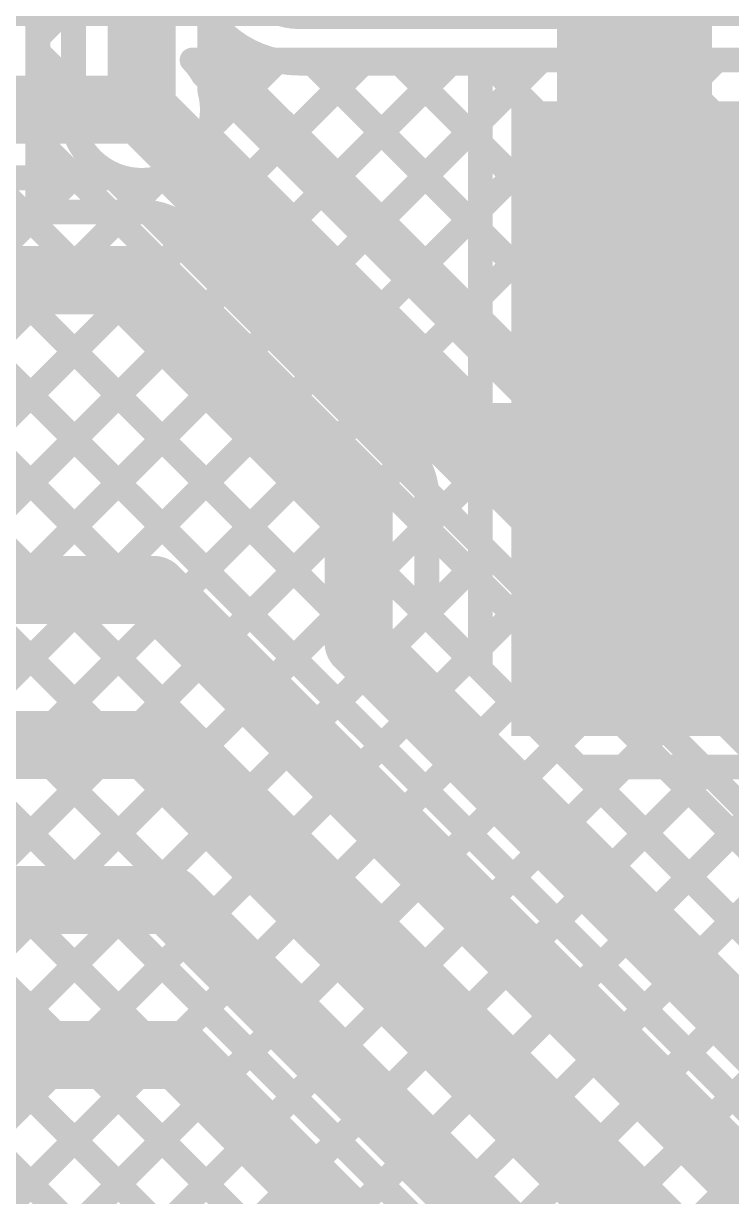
# Model space of a CAD drawing. Header units: millimetres. Extents: x -0.57 to 2.98, y -0.65 to 2.86.
# Drawn here: x 0.8949 to 1.1233, y 2.0173 to 2.3958 of the extents above; entities that cross this region are included whole.
import ezdxf

# ---------------------------------------------------------------- set-up
doc = ezdxf.new("R2010")
doc.units = ezdxf.units.MM
doc.header["$MEASUREMENT"] = 0
for name, color, linetype in [('BottomLayer', 5, 'Continuous'), ('BottomSolder', 6, 'Continuous'), ('Mechanical2', 216, 'Continuous'), ('TopLayer', 1, 'Continuous'), ('TopPaste', 8, 'Continuous'), ('TopSolder', 216, 'Continuous'), ('ViaHoleLayer', 16, 'Continuous')]:
    doc.layers.add(name, color=color, linetype=linetype)

# ---------------------------------------------------------------- blocks, each defined once
blk = doc.blocks.new('ESP32_WROVER_E_N8R8_292')
at = {"layer": 'TopLayer'}
blk.add_hatch(color=1, dxfattribs=at).paths.add_polyline_path([(-0.14727, 0.25374), (0.04958, 0.25374), (0.04958, 0.05689), (-0.14727, 0.05689)])
at = {"layer": 'TopPaste'}
blk.add_hatch(color=8, dxfattribs=at).paths.add_polyline_path([(-0.14727, 0.25374), (0.04958, 0.25374), (0.04958, 0.05689), (-0.14727, 0.05689)])
at = {"layer": 'TopSolder'}
blk.add_hatch(color=216, dxfattribs=at).paths.add_polyline_path([(-0.15127, 0.25774), (0.05358, 0.25774), (0.05358, 0.05289), (-0.15127, 0.05289)])

msp = doc.modelspace()

# ---------------------------------------------------------------- hatches: boundary and pattern name
at = {"layer": 'BottomLayer'}
msp.add_hatch(color=5, dxfattribs=at).paths.add_polyline_path([(0.827, 2.395), (1.284, 2.395), (1.284, 2.471), (0.827, 2.471)])
h = msp.add_hatch(color=5, dxfattribs=at)
edge = h.paths.add_edge_path()
edge.add_arc((0.933, 2.368), 0.01181, 0, 360)
at = {"layer": 'BottomSolder'}
h = msp.add_hatch(color=6, dxfattribs=at)
edge = h.paths.add_edge_path()
edge.add_arc((0.933, 2.368), 0.00791, 0, 360)
at = {"layer": 'TopLayer'}
h = msp.add_hatch(color=1, dxfattribs=at)
edge = h.paths.add_edge_path()
edge.add_arc((0.933, 2.368), 0.01181, 0, 360)
at = {"layer": 'TopSolder'}
h = msp.add_hatch(color=216, dxfattribs=at)
edge = h.paths.add_edge_path()
edge.add_arc((0.933, 2.368), 0.00791, 0, 360)
at = {"layer": 'ViaHoleLayer'}
h = msp.add_hatch(color=16, dxfattribs=at)
edge = h.paths.add_edge_path()
edge.add_arc((0.933, 2.368), 0.00591, 0, 360)

# ---------------------------------------------------------------- linework, layer by layer
at = {"layer": 'BottomLayer'}
for points, const_width in [([(0.94926, 2.384), (1.186, 2.384)], 0.008), ([(0.95876, 2.384), (1.31976, 2.023)], 0.008), ([(0.96261, 2.3695), (0.97711, 2.384)], 0.008), ([(0.97675, 2.35536), (1.00539, 2.384)], 0.008), ([(0.98705, 2.384), (1.34805, 2.023)], 0.008), ([(0.9909, 2.34122), (1.03368, 2.384)], 0.008), ([(1.00504, 2.32707), (1.06196, 2.384)], 0.008), ([(1.01533, 2.384), (1.37633, 2.023)], 0.008), ([(1.01918, 2.31293), (1.09025, 2.384)], 0.008), ([(1.03332, 2.29879), (1.11853, 2.384)], 0.008), ([(1.04362, 2.384), (1.40462, 2.023)], 0.008), ([(1.04746, 2.28465), (1.14682, 2.384)], 0.008), ([(1.06161, 2.27051), (1.1751, 2.384)], 0.008), ([(1.0719, 2.384), (1.4329, 2.023)], 0.008), ([(1.10018, 2.384), (1.46118, 2.023)], 0.008), ([(0.95282, 2.37929), (1.30911, 2.023)], 0.008), ([(0.603, 2.368), (0.933, 2.368)], 0.022), ([(0.933, 2.368), (1.3, 2.001)], 0.022), ([(1.07575, 2.25636), (1.186, 2.36662)], 0.008), ([(0.60903, 2.346), (0.92389, 2.346)], 0.008), ([(0.77049, 2.346), (1.32949, 1.787)], 0.008), ([(0.79877, 2.346), (1.35777, 1.787)], 0.008), ([(0.82706, 2.346), (1.31844, 1.85462)], 0.008), ([(0.83552, 2.2707), (0.91083, 2.346)], 0.008), ([(0.85534, 2.346), (1.32608, 1.87526)], 0.008), ([(0.88363, 2.346), (1.35124, 1.87838)], 0.008), ([(0.91191, 2.346), (1.38291, 1.875)], 0.008), ([(0.92389, 2.346), (1.2844, 1.98548)], 0.008), ([(0.627, 2.03389), (0.9315, 2.33839)], 0.008), ([(1.08989, 2.24222), (1.186, 2.33833)], 0.008), ([(0.627, 2.00561), (0.94564, 2.32425)], 0.008), ([(1.10403, 2.22808), (1.19051, 2.31456)], 0.008), ([(0.627, 1.97732), (0.95978, 2.3101)], 0.008), ([(1.11818, 2.21394), (1.20468, 2.30044)], 0.008), ([(0.71296, 2.035), (0.97393, 2.29596)], 0.008), ([(0.74125, 2.035), (0.98807, 2.28182)], 0.008), ([(0.76953, 2.035), (1.00221, 2.26768)], 0.008), ([(0.79782, 2.035), (1.01635, 2.25354)], 0.008), ([(0.83516, 2.25305), (1.3012, 1.787)], 0.008), ([(0.67819, 2.24031), (1.1315, 1.787)], 0.008), ([(0.70647, 2.24031), (1.15978, 1.787)], 0.008), ([(0.73476, 2.24031), (1.18807, 1.787)], 0.008), ([(0.76304, 2.24031), (1.21635, 1.787)], 0.008), ([(0.79132, 2.24031), (1.24464, 1.787)], 0.008), ([(0.81976, 2.24016), (1.27292, 1.787)], 0.008), ([(0.82473, 2.03363), (1.03049, 2.23939)], 0.008), ([(0.83728, 2.01789), (1.04464, 2.22525)], 0.008), ([(0.682, 1.83433), (1.05878, 2.21111)], 0.008), ([(0.70641, 1.83046), (1.07292, 2.19697)], 0.008), ([(0.73624, 1.832), (1.08706, 2.18282)], 0.008), ([(0.76452, 1.832), (1.1012, 2.16868)], 0.008), ([(0.79281, 1.832), (1.11535, 2.15454)], 0.008), ([(0.82109, 1.832), (1.12949, 2.1404)], 0.008), ([(0.84937, 1.832), (1.14363, 2.12626)], 0.008), ([(0.87766, 1.832), (1.15777, 2.11211)], 0.008), ([(0.90594, 1.832), (1.17192, 2.09797)], 0.008), ([(0.93423, 1.832), (1.18606, 2.08383)], 0.008)]:
    msp.add_lwpolyline(points, dxfattribs=dict(at, const_width=const_width))
for points, const_width in [([(0.94726, 2.384, 1), (0.95126, 2.384, 1)], 0.004), ([(0.94726, 2.384, 1), (0.95126, 2.384, 1)], 0.004), ([(0.95676, 2.384, 1), (0.96076, 2.384, 1)], 0.004), ([(0.97511, 2.384, 1), (0.97911, 2.384, 1)], 0.004), ([(0.98505, 2.384, 1), (0.98905, 2.384, 1)], 0.004), ([(1.00339, 2.384, 1), (1.00739, 2.384, 1)], 0.004), ([(1.01333, 2.384, 1), (1.01733, 2.384, 1)], 0.004), ([(1.03168, 2.384, 1), (1.03568, 2.384, 1)], 0.004), ([(1.04162, 2.384, 1), (1.04562, 2.384, 1)], 0.004), ([(1.05996, 2.384, 1), (1.06396, 2.384, 1)], 0.004), ([(1.0699, 2.384, 1), (1.0739, 2.384, 1)], 0.004), ([(1.08825, 2.384, 1), (1.09225, 2.384, 1)], 0.004), ([(1.09818, 2.384, 1), (1.10218, 2.384, 1)], 0.004), ([(1.11653, 2.384, 1), (1.12053, 2.384, 1)], 0.004), ([(0.95082, 2.37929, 1), (0.95482, 2.37929, 1)], 0.004), ([(0.95082, 2.37929, 1), (0.95482, 2.37929, 1)], 0.004), ([(0.9275, 2.368, 1), (0.9385, 2.368, 1)], 0.011), ([(0.9275, 2.368, 1), (0.9385, 2.368, 1)], 0.011), ([(0.96061, 2.3695, 1), (0.96461, 2.3695, 1)], 0.004), ([(0.97475, 2.35536, 1), (0.97875, 2.35536, 1)], 0.004), ([(0.90883, 2.346, 1), (0.91283, 2.346, 1)], 0.004), ([(0.90991, 2.346, 1), (0.91391, 2.346, 1)], 0.004), ([(0.92189, 2.346, 1), (0.92589, 2.346, 1)], 0.004), ([(0.92189, 2.346, 1), (0.92589, 2.346, 1)], 0.004), ([(0.9889, 2.34122, 1), (0.9929, 2.34122, 1)], 0.004), ([(0.9295, 2.33839, 1), (0.9335, 2.33839, 1)], 0.004), ([(0.94364, 2.32425, 1), (0.94764, 2.32425, 1)], 0.004), ([(1.00304, 2.32707, 1), (1.00704, 2.32707, 1)], 0.004), ([(1.01718, 2.31293, 1), (1.02118, 2.31293, 1)], 0.004), ([(0.95778, 2.3101, 1), (0.96178, 2.3101, 1)], 0.004), ([(1.03132, 2.29879, 1), (1.03532, 2.29879, 1)], 0.004), ([(0.97193, 2.29596, 1), (0.97593, 2.29596, 1)], 0.004), ([(1.04546, 2.28465, 1), (1.04946, 2.28465, 1)], 0.004), ([(0.98607, 2.28182, 1), (0.99007, 2.28182, 1)], 0.004), ([(1.00021, 2.26768, 1), (1.00421, 2.26768, 1)], 0.004), ([(1.05961, 2.27051, 1), (1.06361, 2.27051, 1)], 0.004), ([(1.07375, 2.25636, 1), (1.07775, 2.25636, 1)], 0.004), ([(1.01435, 2.25354, 1), (1.01835, 2.25354, 1)], 0.004), ([(1.08789, 2.24222, 1), (1.09189, 2.24222, 1)], 0.004), ([(1.02849, 2.23939, 1), (1.03249, 2.23939, 1)], 0.004), ([(1.10203, 2.22808, 1), (1.10603, 2.22808, 1)], 0.004), ([(1.04264, 2.22525, 1), (1.04664, 2.22525, 1)], 0.004), ([(1.05678, 2.21111, 1), (1.06078, 2.21111, 1)], 0.004), ([(1.11618, 2.21394, 1), (1.12018, 2.21394, 1)], 0.004), ([(1.07092, 2.19697, 1), (1.07492, 2.19697, 1)], 0.004), ([(1.08506, 2.18282, 1), (1.08906, 2.18282, 1)], 0.004), ([(1.0992, 2.16868, 1), (1.1032, 2.16868, 1)], 0.004), ([(1.11335, 2.15454, 1), (1.11735, 2.15454, 1)], 0.004)]:
    msp.add_lwpolyline(points, format="xyb", close=True, dxfattribs=dict(at, const_width=const_width))
at = {"layer": 'BottomLayer', "const_width": 0.008}
msp.add_lwpolyline([(0.94926, 2.384, -0.064953), (0.95282, 2.37929)], format="xyb", dxfattribs=at)
at = {"layer": 'Mechanical2', "const_width": 0.01}
msp.add_lwpolyline([(1.75783, 2.80917, -6.230382), (0.64896, 2.81029)], format="xyb", dxfattribs=at)
at = {"layer": 'TopLayer'}
for points, const_width in [([(0.933, 2.368), (0.933, 2.4345)], 0.022), ([(0.984, 2.419), (1.092, 2.419)], 0.05), ([(1.092, 2.33096), (1.092, 2.419)], 0.05), ([(0.89953, 2.39172), (0.89953, 2.43428)], 0.008), ([(0.911, 2.37403), (0.911, 2.42539)], 0.008), ([(0.89953, 2.39127), (0.911, 2.40274)], 0.008), ([(0.955, 2.37403), (0.955, 2.39767)], 0.008), ([(0.89953, 2.38428), (0.89953, 2.39172)], 0.008), ([(0.89953, 2.38428), (0.89953, 2.39172)], 0.008), ([(0.89953, 2.38667), (0.911, 2.37519)], 0.008), ([(0.955, 2.38776), (1.04222, 2.30054)], 0.008), ([(0.89953, 2.34172), (0.89953, 2.38428)], 0.008), ([(0.94925, 2.32786), (1.00439, 2.383)], 0.008), ([(0.95497, 2.36186), (0.97683, 2.38372)], 0.008), ([(0.9634, 2.31372), (1.03268, 2.383)], 0.008), ([(0.984, 2.383), (1.056, 2.383)], 0.008), ([(0.98805, 2.383), (1.04222, 2.32883)], 0.008), ([(1.01633, 2.383), (1.04222, 2.35711)], 0.008), ([(1.04222, 2.38074), (1.056, 2.38074)], 0.008), ([(1.04222, 2.18789), (1.04222, 2.38074)], 0.008), ([(0.89953, 2.36299), (0.911, 2.37446)], 0.008), ([(0.97754, 2.29957), (1.04222, 2.36426)], 0.008), ([(0.89953, 2.35838), (0.92291, 2.335)], 0.008), ([(0.95439, 2.36008), (1.04222, 2.27226)], 0.008), ([(0.89983, 2.335), (0.91678, 2.35196)], 0.008), ([(1.092, 2.33096), (1.15465, 2.26831)], 0.05), ([(0.92811, 2.335), (0.93914, 2.34603)], 0.008), ([(0.93993, 2.34627), (1.04222, 2.24397)], 0.008), ([(0.89953, 2.335), (0.89953, 2.34172)], 0.008), ([(0.89953, 2.335), (0.89953, 2.34172)], 0.008), ([(0.99168, 2.28543), (1.04222, 2.33597)], 0.008), ([(0.89953, 2.335), (0.933, 2.335)], 0.008), ([(0.9486, 2.32852), (1.01852, 2.2586)], 0.008), ([(0.859, 2.313), (0.933, 2.313)], 0.022), ([(0.933, 2.313), (1.003, 2.243)], 0.022), ([(1.00582, 2.27129), (1.04222, 2.30769)], 0.008), ([(1.0199, 2.25708), (1.04222, 2.2794)], 0.008), ([(1.04622, 2.26831), (1.15465, 2.26831)], 0.01), ([(1.003, 2.196), (1.003, 2.243)], 0.022), ([(1.025, 2.2339), (1.04222, 2.25112)], 0.008), ([(1.025, 2.20511), (1.025, 2.243)], 0.008), ([(1.025, 2.23291), (1.04222, 2.21569)], 0.008), ([(1.025, 2.20562), (1.04222, 2.22284)], 0.008), ([(0.859, 2.213), (0.937, 2.213)], 0.022), ([(0.937, 2.213), (1.345, 1.805)], 0.022), ([(1.003, 2.196), (1.34069, 1.85831)], 0.022), ([(1.025, 2.20511), (1.04222, 2.18789)], 0.008), ([(0.859, 2.163), (0.939, 2.163)], 0.022), ([(0.939, 2.163), (1.311, 1.791)], 0.022), ([(1.07422, 2.15589), (1.35229, 1.87782)], 0.008), ([(1.07422, 2.15589), (1.26707, 2.15589)], 0.008), ([(1.08132, 2.1488), (1.08841, 2.15589)], 0.008), ([(1.09546, 2.13465), (1.1167, 2.15589)], 0.008), ([(1.10202, 2.15589), (1.36146, 1.89645)], 0.008), ([(1.1096, 2.12051), (1.14498, 2.15589)], 0.008), ([(1.12374, 2.10637), (1.17326, 2.15589)], 0.008), ([(0.859, 2.113), (0.942, 2.113)], 0.022), ([(0.942, 2.113), (1.277, 1.778)], 0.022), ([(0.859, 2.063), (0.945, 2.063)], 0.022), ([(0.945, 2.063), (1.244, 1.764)], 0.022)]:
    msp.add_lwpolyline(points, dxfattribs=dict(at, const_width=const_width))
for points, const_width in [([(0.9715, 2.419, 1), (0.9965, 2.419, 1)], 0.025), ([(1.0795, 2.419, 1), (1.1045, 2.419, 1)], 0.025), ([(1.0795, 2.419, 1), (1.1045, 2.419, 1)], 0.025), ([(0.953, 2.39767, 1), (0.957, 2.39767, 1)], 0.004), ([(0.953, 2.39767, 1), (0.957, 2.39767, 1)], 0.004), ([(0.89753, 2.39172, 1), (0.90153, 2.39172, 1)], 0.004), ([(0.89753, 2.39172, 1), (0.90153, 2.39172, 1)], 0.004), ([(0.89753, 2.39172, 1), (0.90153, 2.39172, 1)], 0.004), ([(0.89753, 2.39127, 1), (0.90153, 2.39127, 1)], 0.004), ([(0.89753, 2.38667, 1), (0.90153, 2.38667, 1)], 0.004), ([(0.953, 2.38776, 1), (0.957, 2.38776, 1)], 0.004), ([(0.89753, 2.38428, 1), (0.90153, 2.38428, 1)], 0.004), ([(0.89753, 2.38428, 1), (0.90153, 2.38428, 1)], 0.004), ([(0.89753, 2.38428, 1), (0.90153, 2.38428, 1)], 0.004), ([(0.97483, 2.38372, 1), (0.97883, 2.38372, 1)], 0.004), ([(0.982, 2.383, 1), (0.986, 2.383, 1)], 0.004), ([(0.982, 2.383, 1), (0.986, 2.383, 1)], 0.004), ([(0.98605, 2.383, 1), (0.99005, 2.383, 1)], 0.004), ([(1.00239, 2.383, 1), (1.00639, 2.383, 1)], 0.004), ([(1.01433, 2.383, 1), (1.01833, 2.383, 1)], 0.004), ([(1.03068, 2.383, 1), (1.03468, 2.383, 1)], 0.004), ([(1.04022, 2.38074, 1), (1.04422, 2.38074, 1)], 0.004), ([(1.04022, 2.38074, 1), (1.04422, 2.38074, 1)], 0.004), ([(1.054, 2.383, 1), (1.058, 2.383, 1)], 0.004), ([(1.054, 2.38074, 1), (1.058, 2.38074, 1)], 0.004), ([(0.909, 2.37519, 1), (0.913, 2.37519, 1)], 0.004), ([(0.909, 2.37446, 1), (0.913, 2.37446, 1)], 0.004), ([(0.909, 2.37403, 1), (0.913, 2.37403, 1)], 0.004), ([(0.909, 2.37403, 1), (0.913, 2.37403, 1)], 0.004), ([(0.9275, 2.368, 1), (0.9385, 2.368, 1)], 0.011), ([(0.953, 2.37403, 1), (0.957, 2.37403, 1)], 0.004), ([(0.953, 2.37403, 1), (0.957, 2.37403, 1)], 0.004), ([(0.95381, 2.368, 1), (0.95781, 2.368, 1)], 0.004), ([(0.95381, 2.368, 1), (0.95781, 2.368, 1)], 0.004), ([(0.89753, 2.36299, 1), (0.90153, 2.36299, 1)], 0.004), ([(0.95297, 2.36186, 1), (0.95697, 2.36186, 1)], 0.004), ([(1.04022, 2.36426, 1), (1.04422, 2.36426, 1)], 0.004), ([(0.89753, 2.35838, 1), (0.90153, 2.35838, 1)], 0.004), ([(0.95239, 2.36008, 1), (0.95639, 2.36008, 1)], 0.004), ([(1.04022, 2.35711, 1), (1.04422, 2.35711, 1)], 0.004), ([(0.91478, 2.35196, 1), (0.91878, 2.35196, 1)], 0.004), ([(1.0795, 2.33096, 1), (1.1045, 2.33096, 1)], 0.025), ([(1.0795, 2.33096, 1), (1.1045, 2.33096, 1)], 0.025), ([(0.93714, 2.34603, 1), (0.94114, 2.34603, 1)], 0.004), ([(0.93793, 2.34627, 1), (0.94193, 2.34627, 1)], 0.004), ([(0.89753, 2.34172, 1), (0.90153, 2.34172, 1)], 0.004), ([(0.89753, 2.34172, 1), (0.90153, 2.34172, 1)], 0.004), ([(0.89753, 2.34172, 1), (0.90153, 2.34172, 1)], 0.004), ([(1.04022, 2.33597, 1), (1.04422, 2.33597, 1)], 0.004), ([(0.89753, 2.335, 1), (0.90153, 2.335, 1)], 0.004), ([(0.89753, 2.335, 1), (0.90153, 2.335, 1)], 0.004), ([(0.89753, 2.335, 1), (0.90153, 2.335, 1)], 0.004), ([(0.89783, 2.335, 1), (0.90183, 2.335, 1)], 0.004), ([(0.92091, 2.335, 1), (0.92491, 2.335, 1)], 0.004), ([(0.92611, 2.335, 1), (0.93011, 2.335, 1)], 0.004), ([(0.931, 2.335, 1), (0.935, 2.335, 1)], 0.004), ([(0.931, 2.335, 1), (0.935, 2.335, 1)], 0.004), ([(0.931, 2.335, 1), (0.935, 2.335, 1)], 0.004), ([(0.94656, 2.32856, 1), (0.95056, 2.32856, 1)], 0.004), ([(0.9466, 2.32852, 1), (0.9506, 2.32852, 1)], 0.004), ([(0.9466, 2.32852, 1), (0.9506, 2.32852, 1)], 0.004), ([(0.94725, 2.32786, 1), (0.95125, 2.32786, 1)], 0.004), ([(1.04022, 2.32883, 1), (1.04422, 2.32883, 1)], 0.004), ([(0.9275, 2.313, 1), (0.9385, 2.313, 1)], 0.011), ([(0.9275, 2.313, 1), (0.9385, 2.313, 1)], 0.011), ([(0.9614, 2.31372, 1), (0.9654, 2.31372, 1)], 0.004), ([(1.04022, 2.30769, 1), (1.04422, 2.30769, 1)], 0.004), ([(0.97554, 2.29957, 1), (0.97954, 2.29957, 1)], 0.004), ([(1.04022, 2.30054, 1), (1.04422, 2.30054, 1)], 0.004), ([(0.98968, 2.28543, 1), (0.99368, 2.28543, 1)], 0.004), ([(1.04022, 2.2794, 1), (1.04422, 2.2794, 1)], 0.004), ([(1.00382, 2.27129, 1), (1.00782, 2.27129, 1)], 0.004), ([(1.04022, 2.27226, 1), (1.04422, 2.27226, 1)], 0.004), ([(1.04372, 2.26831, 1), (1.04872, 2.26831, 1)], 0.005), ([(1.01652, 2.2586, 1), (1.02052, 2.2586, 1)], 0.004), ([(1.01652, 2.2586, 1), (1.02052, 2.2586, 1)], 0.004), ([(1.01656, 2.25856, 1), (1.02056, 2.25856, 1)], 0.004), ([(1.0179, 2.25708, 1), (1.0219, 2.25708, 1)], 0.004), ([(0.9975, 2.243, 1), (1.0085, 2.243, 1)], 0.011), ([(0.9975, 2.243, 1), (1.0085, 2.243, 1)], 0.011), ([(1.04022, 2.25112, 1), (1.04422, 2.25112, 1)], 0.004), ([(1.023, 2.243, 1), (1.027, 2.243, 1)], 0.004), ([(1.023, 2.243, 1), (1.027, 2.243, 1)], 0.004), ([(1.023, 2.243, 1), (1.027, 2.243, 1)], 0.004), ([(1.04022, 2.24397, 1), (1.04422, 2.24397, 1)], 0.004), ([(1.023, 2.2339, 1), (1.027, 2.2339, 1)], 0.004), ([(1.023, 2.23291, 1), (1.027, 2.23291, 1)], 0.004), ([(1.04022, 2.22284, 1), (1.04422, 2.22284, 1)], 0.004), ([(0.9315, 2.213, 1), (0.9425, 2.213, 1)], 0.011), ([(0.9315, 2.213, 1), (0.9425, 2.213, 1)], 0.011), ([(1.04022, 2.21569, 1), (1.04422, 2.21569, 1)], 0.004), ([(0.9975, 2.196, 1), (1.0085, 2.196, 1)], 0.011), ([(0.9975, 2.196, 1), (1.0085, 2.196, 1)], 0.011), ([(1.023, 2.20562, 1), (1.027, 2.20562, 1)], 0.004), ([(1.023, 2.20511, 1), (1.027, 2.20511, 1)], 0.004), ([(1.023, 2.20511, 1), (1.027, 2.20511, 1)], 0.004), ([(1.04022, 2.18789, 1), (1.04422, 2.18789, 1)], 0.004), ([(1.04022, 2.18789, 1), (1.04422, 2.18789, 1)], 0.004), ([(0.9335, 2.163, 1), (0.9445, 2.163, 1)], 0.011), ([(0.9335, 2.163, 1), (0.9445, 2.163, 1)], 0.011), ([(1.07222, 2.15589, 1), (1.07622, 2.15589, 1)], 0.004), ([(1.07222, 2.15589, 1), (1.07622, 2.15589, 1)], 0.004), ([(1.08641, 2.15589, 1), (1.09041, 2.15589, 1)], 0.004), ([(1.10002, 2.15589, 1), (1.10402, 2.15589, 1)], 0.004), ([(1.1147, 2.15589, 1), (1.1187, 2.15589, 1)], 0.004), ([(1.07932, 2.1488, 1), (1.08332, 2.1488, 1)], 0.004), ([(1.09346, 2.13465, 1), (1.09746, 2.13465, 1)], 0.004), ([(0.9365, 2.113, 1), (0.9475, 2.113, 1)], 0.011), ([(0.9365, 2.113, 1), (0.9475, 2.113, 1)], 0.011), ([(1.1076, 2.12051, 1), (1.1116, 2.12051, 1)], 0.004), ([(1.12174, 2.10637, 1), (1.12574, 2.10637, 1)], 0.004), ([(0.9395, 2.063, 1), (0.9505, 2.063, 1)], 0.011), ([(0.9395, 2.063, 1), (0.9505, 2.063, 1)], 0.011)]:
    msp.add_lwpolyline(points, format="xyb", close=True, dxfattribs=dict(at, const_width=const_width))
at = {"layer": 'TopLayer', "const_width": 0.008}
for points in [[(0.984, 2.383, -0.238528), (0.955, 2.39767)], [(0.95581, 2.368, -1.143538), (0.911, 2.37403)], [(0.955, 2.37403, -0.066963), (0.95581, 2.368)], [(0.933, 2.335, -0.198912), (0.94856, 2.32856)], [(0.933, 2.335, -0.199566), (0.9486, 2.32852)], [(1.01852, 2.2586, -0.199566), (1.025, 2.243)], [(1.01856, 2.25856, -0.198912), (1.025, 2.243)]]:
    msp.add_lwpolyline(points, format="xyb", dxfattribs=at)

# ---------------------------------------------------------------- block references
msp.add_blockref('ESP32_WROVER_E_N8R8_292', (1.20349, 2.113))

doc.saveas('drawing.dxf')
